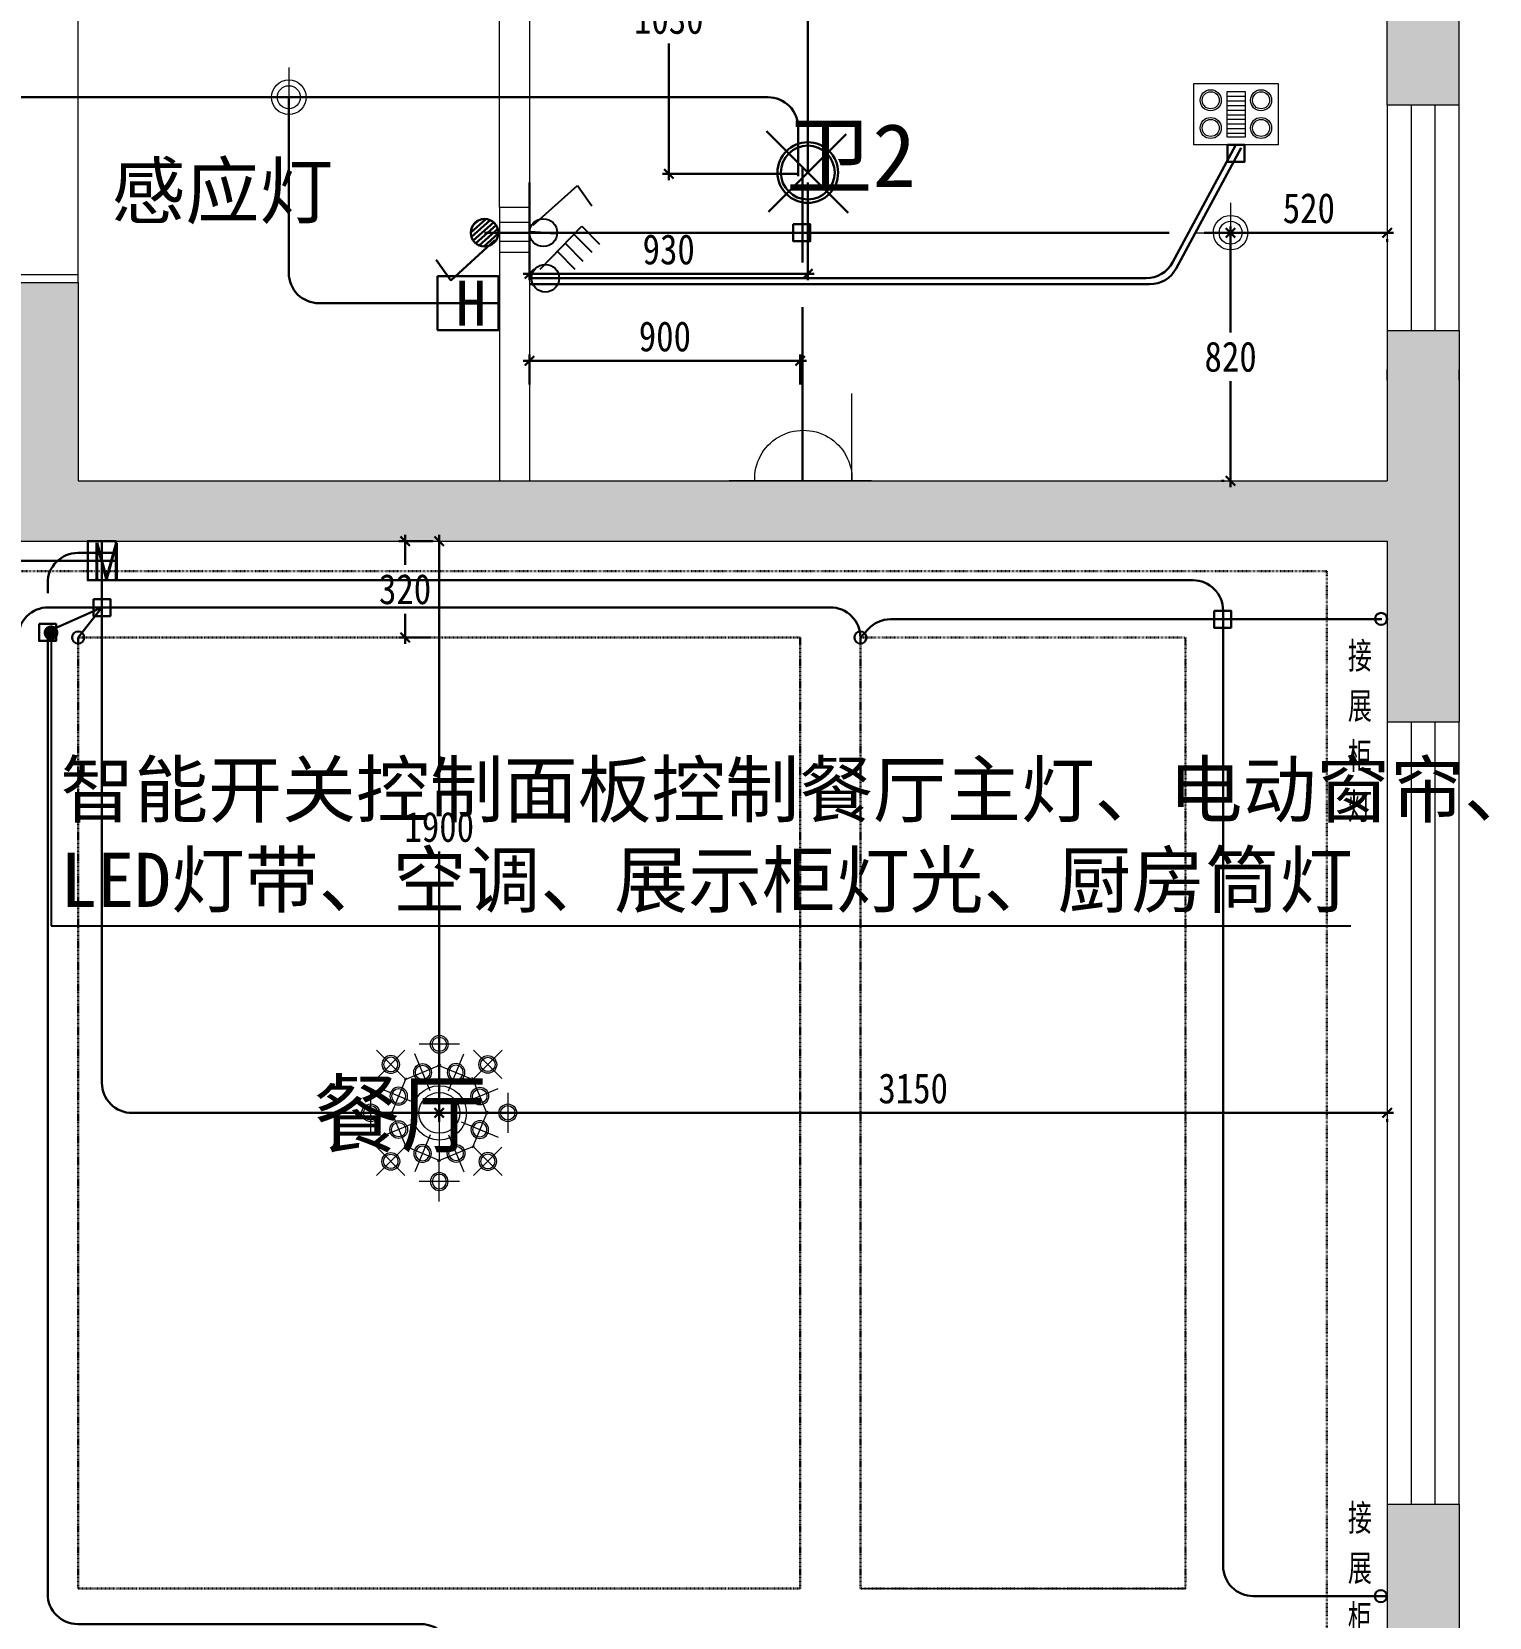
# Model space of a CAD drawing. Header units: millimetres. Extents: x -41640 to 3079702, y -5257903 to 68462.
# Drawn here: x 19728 to 24572, y 39794 to 45063 of the extents above; entities that cross this region are included whole.
import ezdxf

# ---------------------------------------------------------------- set-up
doc = ezdxf.new("R2010")
doc.units = ezdxf.units.MM
doc.header["$LTSCALE"] = 10
for name, pattern in [('ACAD_ISO03W100', [30, 12, -18]), ('ACAD_ISO04W100', [30.5, 24, -3, 0.5, -3]), ('CONTINOUS', [0])]:
    doc.linetypes.add(name, pattern=pattern)
doc.layers.get('0').update_dxf_attribs({"color": 255})
doc.layers.get('Defpoints').update_dxf_attribs({"color": 255})
for name, color, linetype, lineweight in [('1灯位开关布线图', 1, 'Continuous', 30), ('1灯位开关布置图', 5, 'Continuous', 30), ('1灯具', 2, 'Continuous', 30), ('1空调', 3, 'Continuous', 30), ('机电', 3, 'Continuous', 0), ('标注', 250, 'Continuous', 0), ('浅线', 251, 'CONTINOUS', 0), ('灯具', 52, 'Continuous', 0)]:
    doc.layers.add(name, color=color, linetype=linetype, lineweight=lineweight)
for name, color, linetype in [('2323', 4, 'Continuous'), ('A轴线', 82, 'ACAD_ISO04W100'), ('WALL', 255, 'Continuous')]:
    doc.layers.add(name, color=color, linetype=linetype)
doc.layers.add('家具', color=30, linetype='Continuous', lineweight=13, transparency=0.3)
doc.styles.add('(图框)宋体', font='', dxfattribs={"width": 0.8})
doc.styles.add('_THVAC_DIM', font='SIMPLEX', dxfattribs={"width": 0.8, "height": 3.5, "bigfont": 'HZTXT'})
doc.styles.get("Standard").update_dxf_attribs({"font": ''})
doc.styles.add('夏建东', font='', dxfattribs={"width": 0.85})
doc.styles.add('宋体', font='', dxfattribs={"height": 2.5})
doc.styles.add('标注', font='', dxfattribs={"height": 60})
doc.styles.add('邓林', font='simhei.ttf')
doc.styles.get('(图框)宋体').set_extended_font_data('SimSun')
doc.styles.get('Standard').set_extended_font_data('SimSun')
doc.styles.get('夏建东').set_extended_font_data('SimSun')
doc.styles.get('宋体').set_extended_font_data('SimSun')
doc.styles.get('标注').set_extended_font_data('SimSun')
doc.dimstyles.new('g', dxfattribs={"dimtxt": 100, "dimasz": 31, "dimexe": 21, "dimexo": 30, "dimgap": 31, "dimtad": 1, "dimtih": 1, "dimtoh": 1, "dimdec": 0, "dimrnd": 10, "dimdsep": 46, "dimtxsty": '夏建东', "dimblk": 'OBLIQUE', "dimcen": 2.5, "dimdle": 21, "dimclrd": 5, "dimclre": 5, "dimclrt": 5, "dimadec": 0, "dimazin": 0, "dimtfac": 1, "dimtdec": 0, "dimtmove": 2, "dimatfit": 3, "dimldrblk": 'DOT', "dimfxl": 300, "dimlwd": -1, "dimlwe": -1, "dimarcsym": 1})
doc.dimstyles.get("Standard").update_dxf_attribs({"dimtxt": 0.18, "dimasz": 0.18, "dimexe": 0.18, "dimexo": 0.0625, "dimgap": 0.09, "dimtad": 0, "dimtih": 1, "dimtoh": 1, "dimdec": 4, "dimzin": 0, "dimdsep": 46, "dimtxsty": 'Standard', "dimcen": 0.09, "dimadec": 0, "dimazin": 0, "dimtfac": 1, "dimtdec": 4, "dimtofl": 0, "dimtmove": 0, "dimatfit": 3, "dimfxl": 1, "dimtolj": 1, "dimtzin": 0, "dimarcsym": 0})

# ---------------------------------------------------------------- blocks, each defined once
blk = doc.blocks.new('_Oblique')
at = {"color": 0, "linetype": 'ByBlock', "lineweight": -2}
blk.add_line((-0.5, -0.5), (0.5, 0.5), dxfattribs=at)
blk = doc.blocks.new('*D374')
at = {"layer": '1灯位开关布置图', "color": 5}
for p, q in [((21845.4, 45641.4), (21845.4, 45186.6)), ((22275.8, 45620.4), (21824.4, 45620.4)), ((21845.4, 44569.7), (21845.4, 45024.6)), ((22275.8, 44590.7), (21824.4, 44590.7))]:
    blk.add_line(p, q, dxfattribs=at)
at = {"layer": 'Defpoints', "color": 0, "lineweight": 30}
for p in [(21845.4, 45620.4), (22305.8, 45620.4), (22305.8, 44590.7)]:
    blk.add_point(p, dxfattribs=at)
at = {"layer": '1灯位开关布置图', "color": 5, "xscale": 31, "yscale": 31, "zscale": 31}
for p, rotation in [((21845.4, 45620.4), 90), ((21845.4, 44590.7), 270)]:
    blk.add_blockref('_Oblique', p, dxfattribs=dict(at, rotation=rotation))
at = {"layer": '1灯位开关布置图', "color": 5, "insert": (21845.4, 45105.6), "char_height": 100, "attachment_point": 5, "style": '夏建东'}
blk.add_mtext('1030', dxfattribs=at)
blk = doc.blocks.new('_Dot')
at = {"color": 0, "linetype": 'ByBlock', "lineweight": -2}
blk.add_line((-0.5, 0), (-1, 0), dxfattribs=at)
at = {"color": 0, "linetype": 'ByBlock', "const_width": 0.5}
blk.add_lwpolyline([(-0.25, 0, 1), (0.25, 0, 1)], format="xyb", close=True, dxfattribs=at)
blk = doc.blocks.new('*D375')
at = {"layer": '1灯位开关布置图', "color": 5}
for p, q in [((21382.6, 44562.4), (21382.6, 44237.4)), ((22307.6, 44562.4), (22307.6, 44237.4)), ((22328.6, 44258.4), (21361.6, 44258.4))]:
    blk.add_line(p, q, dxfattribs=at)
at = {"layer": 'Defpoints', "color": 0, "lineweight": 30}
for p in [(21382.6, 44592.4), (22307.6, 44592.4), (21382.6, 44258.4)]:
    blk.add_point(p, dxfattribs=at)
at = {"layer": '1灯位开关布置图', "color": 5, "xscale": 31, "yscale": 31, "zscale": 31, "rotation": 180}
blk.add_blockref('_Oblique', (21382.6, 44258.4), dxfattribs=at)
at = {"layer": '1灯位开关布置图', "color": 5, "xscale": 31, "yscale": 31, "zscale": 31}
blk.add_blockref('_Oblique', (22307.6, 44258.4), dxfattribs=at)
at = {"layer": '1灯位开关布置图', "color": 5, "insert": (21845.1, 44339.4), "char_height": 100, "attachment_point": 5, "style": '夏建东'}
blk.add_mtext('930', dxfattribs=at)
blk = doc.blocks.new('*D376')
at = {"layer": '1灯位开关布置图', "color": 5}
for p, q in [((23691.6, 44395.4), (24253.6, 44395.4)), ((23712.6, 44365.4), (23712.6, 44374.4)), ((24232.6, 44365.4), (24232.6, 44374.4))]:
    blk.add_line(p, q, dxfattribs=at)
at = {"layer": 'Defpoints', "color": 0, "lineweight": 30}
for p in [(23712.6, 44395.4), (24232.6, 44395.4), (24232.6, 44395.4)]:
    blk.add_point(p, dxfattribs=at)
at = {"layer": '1灯位开关布置图', "color": 5, "xscale": 31, "yscale": 31, "zscale": 31, "rotation": 180}
blk.add_blockref('_Oblique', (23712.6, 44395.4), dxfattribs=at)
at = {"layer": '1灯位开关布置图', "color": 5, "xscale": 31, "yscale": 31, "zscale": 31}
blk.add_blockref('_Oblique', (24232.6, 44395.4), dxfattribs=at)
at = {"layer": '1灯位开关布置图', "color": 5, "insert": (23972.6, 44476.4), "char_height": 100, "attachment_point": 5, "style": '夏建东'}
blk.add_mtext('520', dxfattribs=at)
blk = doc.blocks.new('*D377')
at = {"layer": '1灯位开关布置图', "color": 5}
for p, q in [((23682.6, 44395.4), (23691.6, 44395.4)), ((23712.6, 44416.4), (23712.6, 44063.9)), ((23712.6, 43549.4), (23712.6, 43901.9)), ((23682.6, 43570.4), (23691.6, 43570.4))]:
    blk.add_line(p, q, dxfattribs=at)
at = {"layer": 'Defpoints', "color": 0, "lineweight": 30}
for p in [(23712.6, 44395.4), (23712.6, 43570.4), (23712.6, 43570.4)]:
    blk.add_point(p, dxfattribs=at)
at = {"layer": '1灯位开关布置图', "color": 5, "xscale": 31, "yscale": 31, "zscale": 31}
for p, rotation in [((23712.6, 44395.4), 90), ((23712.6, 43570.4), 270)]:
    blk.add_blockref('_Oblique', p, dxfattribs=dict(at, rotation=rotation))
at = {"layer": '1灯位开关布置图', "color": 5, "insert": (23712.6, 43982.9), "char_height": 100, "attachment_point": 5, "style": '夏建东'}
blk.add_mtext('820', dxfattribs=at)
blk = doc.blocks.new('*D389')
at = {"layer": '1灯位开关布置图', "color": 5}
for p, q in [((21061.6, 41470.4), (24253.6, 41470.4)), ((21082.6, 41440.4), (21082.6, 41449.4)), ((24232.6, 41440.4), (24232.6, 41449.4))]:
    blk.add_line(p, q, dxfattribs=at)
at = {"layer": 'Defpoints', "color": 0, "lineweight": 30}
for p in [(21082.6, 41470.4, 0), (24232.6, 41470.4), (24232.6, 41470.4)]:
    blk.add_point(p, dxfattribs=at)
at = {"layer": '1灯位开关布置图', "color": 5, "xscale": 31, "yscale": 31, "zscale": 31, "rotation": 180}
blk.add_blockref('_Oblique', (21082.6, 41470.4), dxfattribs=at)
at = {"layer": '1灯位开关布置图', "color": 5, "xscale": 31, "yscale": 31, "zscale": 31}
blk.add_blockref('_Oblique', (24232.6, 41470.4), dxfattribs=at)
at = {"layer": '1灯位开关布置图', "color": 5, "insert": (22657.6, 41551.4), "char_height": 100, "attachment_point": 5, "style": '夏建东'}
blk.add_mtext('3150', dxfattribs=at)
blk = doc.blocks.new('*D203')
at = {"layer": '1灯位开关布置图', "color": 5}
for p, q in [((21052.6, 43370.4), (21061.6, 43370.4)), ((21082.6, 43391.4), (21082.6, 42501.4)), ((21082.6, 41449.4), (21082.6, 42339.4)), ((21052.6, 41470.4), (21061.6, 41470.4))]:
    blk.add_line(p, q, dxfattribs=at)
at = {"layer": 'Defpoints', "color": 0, "lineweight": 30}
for p in [(21082.6, 43370.4), (21082.6, 43370.4), (21082.6, 41470.4, 0)]:
    blk.add_point(p, dxfattribs=at)
at = {"layer": '1灯位开关布置图', "color": 5, "xscale": 31, "yscale": 31, "zscale": 31}
for p, rotation in [((21082.6, 43370.4), 90), ((21082.6, 41470.4), 270)]:
    blk.add_blockref('_Oblique', p, dxfattribs=dict(at, rotation=rotation))
at = {"layer": '1灯位开关布置图', "color": 5, "insert": (21082.6, 42420.4), "char_height": 100, "attachment_point": 5, "style": '夏建东'}
blk.add_mtext('1900', dxfattribs=at)
blk = doc.blocks.new('g')
at = {"layer": '标注', "color": 2, "linetype": 'ByBlock'}
for p, q in [((2651941.9, -3543612.5), (2651941.9, -3543413.8)), ((2652056.8, -3543513.2), (2651827, -3543513.2))]:
    blk.add_line(p, q, dxfattribs=at)
for major_axis, start_param, end_param in [((2.2, 57.4), 0.823782, 7.106967), ((3.2, 38.1), 0.868899, 7.152084)]:
    blk.add_ellipse((2651941.9, -3543513.2), major_axis=major_axis, ratio=1, start_param=start_param, end_param=end_param, dxfattribs=at)
blk = doc.blocks.new('wqdsaaa')
at = {"layer": '灯具', "color": 2, "lineweight": 15}
for p, q in [((920092.9, -839920.4), (920092.9, -839447.6)), ((920092.9, -839690.8), (919802, -839690.8)), ((920092.9, -839855.6), (919802, -839855.6))]:
    blk.add_line(p, q, dxfattribs=at)
blk.add_arc((920086, -839694.1), 161.7, 87.57, 272.43, dxfattribs=at)
blk = doc.blocks.new('*D411')
at = {"layer": '1灯位开关布置图', "color": 5}
for p, q in [((22303.2, 43969.3), (21361.6, 43969.3)), ((21382.6, 43891.3), (21382.6, 43990.3)), ((22282.2, 43891.3), (22282.2, 43990.3))]:
    blk.add_line(p, q, dxfattribs=at)
at = {"layer": 'Defpoints', "color": 0, "lineweight": 30}
for p in [(21382.6, 43969.3), (21382.6, 43861.3), (22282.2, 43861.3)]:
    blk.add_point(p, dxfattribs=at)
at = {"layer": '1灯位开关布置图', "color": 5, "xscale": 31, "yscale": 31, "zscale": 31, "rotation": 180}
blk.add_blockref('_Oblique', (21382.6, 43969.3), dxfattribs=at)
at = {"layer": '1灯位开关布置图', "color": 5, "xscale": 31, "yscale": 31, "zscale": 31}
blk.add_blockref('_Oblique', (22282.2, 43969.3), dxfattribs=at)
at = {"layer": '1灯位开关布置图', "color": 5, "insert": (21832.4, 44050.3), "char_height": 100, "attachment_point": 5, "style": '夏建东'}
blk.add_mtext('900', dxfattribs=at)
blk = doc.blocks.new('A$C10EB1032')
at = {"layer": '家具', "color": 25}
for p, q in [((223, 447), (223, 0)), ((0, 223), (447, 223))]:
    blk.add_line(p, q, dxfattribs=at)
at = {"layer": '家具', "color": 31}
blk.add_circle((223, 223), 98.9, dxfattribs=at)
at = {"layer": '家具', "color": 25}
blk.add_circle((223, 223), 80.2, dxfattribs=at)
blk = doc.blocks.new('A$C4E7736BE')
at = {"layer": '家具', "color": 2}
for p, q in [((594, 919), (594, 268)), ((594, 888), (594, 300)), ((268, 594), (919, 594))]:
    blk.add_line(p, q, dxfattribs=at)
for radius in [182, 137]:
    blk.add_circle((594, 594), radius, dxfattribs=at)
at = {"layer": 'WALL', "color": 2}
for p, xscale, yscale, zscale, rotation in [((460, 1187), 0.6000000000021828, 0.6000000000021828, 0.6000000000021828, 270), ((269, 729), -0.6000000000021593, 0.6000000000003638, 0.6, 315.0000000002456), ((919, 729), 0.6000000000021593, 0.6000000000021593, 0.6000000000021593, 44.99999999975435), ((554, 1040), 0.5999999999912433, 0.5999999999912433, 0.5999999999912433, 202.5000000007611), ((634, 1040), -0.599999999996679, 0.6000000000003638, 0.6, 157.4166606989083), ((147, 634), -0.5999999999981344, 0.6000000000003638, 0.6, 247.5000000008275), ((1040, 634), 0.5999999999981344, 0.5999999999981344, 0.5999999999981344, 112.4999999991724), ((0, 728), 0.6000000000021828, 0.6000000000021828, 0.6000000000021828, 270), ((147, 554), 0.5999999999981344, 0.5999999999981344, 0.5999999999981344, 292.4999999991726), ((1040, 554), -0.5999999999981344, 0.6000000000003638, 0.6, 67.5000000008275), ((919, 728), 0.6000000000021828, 0.6000000000021828, 0.6000000000021828, 270), ((269, 458), 0.6000000000021593, 0.6000000000021593, 0.6000000000021593, 224.9999999997544), ((554, 147), -0.5999999999926356, 0.6000000000003638, 0.6, 337.4999999989179), ((634, 147), 0.5999999999926356, 0.5999999999926356, 0.5999999999926356, 22.50000000108208), ((919, 458), -0.6000000000021593, 0.6000000000003638, 0.6, 135.0000000002456), ((460, 0), -0.6000000000021828, 0.6000000000003638, 0.6, 270)]:
    blk.add_blockref('A$C10EB1032', p, dxfattribs=dict(at, xscale=xscale, yscale=yscale, zscale=zscale, rotation=rotation))
blk = doc.blocks.new('DOT')
at = {"color": 0, "linetype": 'ByBlock'}
blk.add_line((-0.35, 0), (-1, 0), dxfattribs=at)
at = {"color": 0, "linetype": 'ByBlock', "const_width": 0.35}
blk.add_lwpolyline([(-0.175, 0, 1), (0.175, 0, 1)], format="xyb", close=True, dxfattribs=at)
blk = doc.blocks.new('单联开关')
at = {"layer": '1灯位开关布线图', "ltscale": 20}
h = blk.add_hatch(dxfattribs=at)
h.set_pattern_fill('ANSI31', scale=74.1312, style=0)
h.set_pattern_definition([(45, (21613.222, 82357.129), (-6.5523343, 6.5523343), [])])
h.paths.add_polyline_path([(88461.9, 78148.4, 1), (88395.2, 78148.4, 1)])
at = {"layer": '1灯位开关布线图', "color": 7}
for p, q in [((88402.4, 78164.9), (88502.9, 78268.3)), ((88502.9, 78268.3), (88541.3, 78221))]:
    blk.add_line(p, q, dxfattribs=at)
blk.add_circle((88428.5, 78148.4), 33.4, dxfattribs=at)
blk = doc.blocks.new('单联防水')
at = {"layer": '2323', "color": 0}
for p, q in [((88188.8, 78164.9), (88289.4, 78268.3)), ((88289.4, 78268.3), (88327.8, 78221))]:
    blk.add_line(p, q, dxfattribs=at)
blk.add_circle((88215, 78148.4), 33.4, dxfattribs=at)
at = {"layer": 'A轴线', "color": 0, "linetype": 'ByBlock'}
for p, q in [((88248.4, 78148.4), (88181.6, 78148.4)), ((88215, 78148.4), (88248.4, 78148.4))]:
    blk.add_line(p, q, dxfattribs=at)
blk = doc.blocks.new('*D654')
at = {"layer": '1灯位开关布置图', "color": 5}
for p, q in [((21052.6, 43370.4), (20947.9, 43370.4)), ((20968.9, 43391.4), (20968.9, 43291.4)), ((20968.9, 43029.4), (20968.9, 43129.4)), ((21052.6, 43050.4), (20947.9, 43050.4))]:
    blk.add_line(p, q, dxfattribs=at)
at = {"layer": 'Defpoints', "color": 0, "linetype": 'Continuous', "lineweight": 30}
for p in [(20968.9, 43370.4), (21082.6, 43370.4), (21082.6, 43050.4, 0)]:
    blk.add_point(p, dxfattribs=at)
at = {"layer": '1灯位开关布置图', "color": 5, "linetype": 'Continuous', "xscale": 31, "yscale": 31, "zscale": 31}
for p, rotation in [((20968.9, 43370.4), 90), ((20968.9, 43050.4), 270)]:
    blk.add_blockref('_Oblique', p, dxfattribs=dict(at, rotation=rotation))
at = {"layer": '1灯位开关布置图', "color": 5, "linetype": 'Continuous', "lineweight": 30, "insert": (20968.9, 43210.4), "char_height": 100, "attachment_point": 5, "style": '夏建东'}
blk.add_mtext('320', dxfattribs=at)
blk = doc.blocks.new('浴霸')
at = {"layer": '灯具', "lineweight": 15}
for p, q in [((627907.1, 218501, -4355.3), (627907.1, 218697.1, -4355.3)), ((627907.1, 218697.1, -4355.3), (628176.7, 218697.1, -4355.3)), ((628013.8, 218670.9, -4355.3), (628072, 218670.9, -4355.3)), ((628013.8, 218525.2, -4355.3), (628013.8, 218670.9, -4355.3)), ((628072, 218670.9, -4355.3), (628072, 218525.2, -4355.3)), ((628176.7, 218697.1, -4355.3), (628176.7, 218501, -4355.3)), ((628013.8, 218656.2, -4355.3), (628072, 218656.2, -4355.3)), ((628013.8, 218641.5, -4355.3), (628072, 218641.5, -4355.3)), ((628013.8, 218626.8, -4355.3), (628072, 218626.8, -4355.3)), ((628013.8, 218612.1, -4355.3), (628072, 218612.1, -4355.3)), ((628013.8, 218597.3, -4355.3), (628072, 218597.3, -4355.3)), ((628013.8, 218582.6, -4355.3), (628072, 218582.6, -4355.3)), ((628013.8, 218567.9, -4355.3), (628072, 218567.9, -4355.3)), ((628013.8, 218553.2, -4355.3), (628072, 218553.2, -4355.3)), ((628013.8, 218538.5, -4355.3), (628072, 218538.5, -4355.3)), ((628072, 218525.2, -4355.3), (628013.8, 218525.2, -4355.3)), ((628176.7, 218501, -4355.3), (627907.1, 218501, -4355.3))]:
    blk.add_line(p, q, dxfattribs=at)
for centre, radius in [((627961.4, 218643.3, -4355.3), 33.6), ((627961.4, 218643.3, -4355.3), 27.2), ((628122.4, 218643.3, -4355.3), 33.6), ((628122.4, 218643.3, -4355.3), 27.2), ((627961.4, 218554.8, -4355.3), 33.6), ((627961.4, 218554.8, -4355.3), 27.2), ((628122.4, 218554.8, -4355.3), 33.6), ((628122.4, 218554.8, -4355.3), 27.2)]:
    blk.add_circle(centre, radius, dxfattribs=at)
blk = doc.blocks.new('四联防水')
at = {"layer": '2323', "color": 0}
for p, q in [((88184.4, 77381.5), (88284.9, 77485)), ((88266, 77465.5), (88309.1, 77422)), ((88284.9, 77485), (88327.7, 77441.4)), ((88226.6, 77423.7), (88268.5, 77381.4)), ((88244.9, 77443.8), (88287.2, 77400.9))]:
    blk.add_line(p, q, dxfattribs=at)
blk.add_circle((88196.8, 77359.3), 33.4, dxfattribs=at)
at = {"layer": 'A轴线', "color": 0, "linetype": 'ByBlock'}
for p, q in [((88230.1, 77359.3), (88163.4, 77359.3)), ((88196.8, 77359.3), (88230.1, 77359.3))]:
    blk.add_line(p, q, dxfattribs=at)

msp = doc.modelspace()

# ---------------------------------------------------------------- hatches: boundary and pattern name
at = {"layer": '浅线'}
for points in [[(24472.6, 46120.4), (24232.6, 46120.4), (24232.6, 44820.4), (24472.6, 44820.4)], [(24232.6, 43370.4), (24232.6, 42770.4), (24472.6, 42770.4), (24472.6, 44070.4), (24232.6, 44070.4), (24232.6, 43570.4), (19882.6, 43570.4), (19882.6, 44230.4), (19682.6, 44230.4), (19682.6, 43370.4)], [(24472.6, 40170.4), (24232.6, 40170.4), (24232.6, 39314.4), (24232.6, 39270.4), (24472.6, 39270.4), (24472.6, 39590.4)]]:
    msp.add_hatch(color=256, dxfattribs=at).paths.add_polyline_path(points)
h = msp.add_hatch(dxfattribs=at)
h.set_pattern_fill('ANSI31', color=256, scale=20, angle=135, style=0)
h.set_pattern_definition([(180, (-3246102.35, 3453682.334), (-1e-14, -63.5), [])])
h.paths.add_polyline_path([(21382.6, 44480.4), (21282.6, 44480.4), (21282.6, 44330.4), (21382.6, 44330.4)])

# ---------------------------------------------------------------- linework, layer by layer
at = {"layer": '1灯位开关布线图', "color": 6, "linetype": 'Continuous', "lineweight": 30}
for points in [[(22307.6, 44595.4), (22307.6, 47328.9, 0.198912), (22278.3, 47399.6), (22105.6, 47572.2)], [(20582.6, 44845.4), (19084.4, 44845.4, 0.414214), (18984.4, 44745.4), (18984.4, 44698.6)], [(20582.6, 44845.4), (22175.3, 44845.4, -0.414214), (22275.3, 44745.4), (22275.3, 44583.4)], [(23687.7, 43110.8), (22581.9, 43110.8, 0.208686), (22508.6, 43078.8), (22482.3, 43050.4)]]:
    msp.add_lwpolyline(points, format="xyb", dxfattribs=at)
at = {"layer": '1灯位开关布线图', "linetype": 'Continuous', "lineweight": 30}
for points in [[(21279.7, 44161.3), (20682.6, 44161.3, -0.414214), (20582.6, 44261.3), (20582.6, 44845.4)], [(21382.6, 44244.1), (23431.6, 44244.1, 0.275875), (23519.6, 44296.7), (23730.1, 44687.4)], [(21382.6, 44224.1), (23443.5, 44224.1, 0.275875), (23531.6, 44276.7), (23747.7, 44677.9)], [(19781.1, 43197.9), (19781.1, 43231.2, -0.414214), (19881.1, 43331.2), (20008, 43331.2)], [(24232.6, 39864.7), (23787.7, 39864.7, -0.414214), (23687.7, 39964.7), (23687.7, 43140.4, 0.414214), (23587.7, 43240.4), (19914.5, 43240.4)], [(19682.8, 43050.4), (19682.8, 43050.4, -0.414214), (19782.8, 43150.4), (22382.3, 43150.4, -0.414214), (22482.3, 43050.4), (22482.3, 43050.4)], [(21122.6, 39190.5), (21122.6, 39671.7, 0.414214), (21022.6, 39771.7), (19881.1, 39771.7, -0.414214), (19781.1, 39871.7), (19781.1, 43070.6)]]:
    msp.add_lwpolyline(points, format="xyb", dxfattribs=at)
for points in [[(23701.8, 44687.4), (23758.4, 44687.4), (23758.4, 44630.8), (23701.8, 44630.8)], [(22259, 44423.7), (22315.6, 44423.7), (22315.6, 44367.1), (22259, 44367.1)], [(19933, 43177.8), (19989.6, 43177.8), (19989.6, 43121.2), (19933, 43121.2)], [(23657.5, 43139.1), (23714.1, 43139.1), (23714.1, 43082.5), (23657.5, 43082.5)], [(19752.8, 43095.2), (19809.3, 43095.2), (19809.3, 43038.7), (19752.8, 43038.7)]]:
    msp.add_lwpolyline(points, close=True, dxfattribs=at)
for points in [[(22289.2, 44296.1), (22289.2, 44613.7)], [(23507.9, 44395.4), (21233, 44395.4)], [(23712.6, 44395.4), (23624.7, 44395.4)], [(22289.2, 43570.4), (22289.2, 44148.5)], [(23687.7, 43110.8), (24214.8, 43110.8)]]:
    msp.add_lwpolyline(points, dxfattribs=at)
at = {"layer": '1灯位开关布线图', "lineweight": 30}
msp.add_lwpolyline([(21077, 44250.7), (21279.7, 44250.7), (21279.7, 44071.8), (21077, 44071.8), (21077, 44250.7)], dxfattribs=at)
at = {"layer": '1灯位开关布线图', "linetype": 'Continuous', "lineweight": 30, "elevation": 0}
msp.add_lwpolyline([(21082.6, 41470.4), (20061.3, 41470.4, -0.414214), (19961.3, 41570.4), (19961.3, 43370.4)], format="xyb", dxfattribs=at)
at = {"layer": '1灯位开关布线图', "color": 6, "linetype": 'Continuous', "lineweight": 30}
msp.add_lwpolyline([(19781.1, 43070.6), (19961.3, 43150.3)], dxfattribs=at)
at = {"layer": '1灯位开关布线图', "linetype": 'Continuous', "lineweight": 30, "elevation": 0}
msp.add_lwpolyline([(19882.6, 43050.4), (19961.4, 43150.4)], dxfattribs=at)
at = {"layer": '1灯位开关布线图', "linetype": 'Continuous', "lineweight": 30}
for centre in [(24212.6, 43112.1), (19882.6, 43050.4, 0), (22482.3, 43050.4), (24211.7, 39864.7)]:
    msp.add_circle(centre, 20, dxfattribs=at)
at = {"layer": '1灯具', "linetype": 'ByBlock'}
for p, q in [((22170.1, 44732.5), (22441.3, 44462)), ((22435.1, 44722.9), (22176.5, 44464.5))]:
    msp.add_line(p, q, dxfattribs=at)
at = {"layer": '1灯具', "linetype": 'ACAD_ISO03W100', "ltscale": 0.015}
msp.add_line((22482.3, 43050.4), (22482.3, 39890.4), dxfattribs=at)
for points in [[(3182.3, 44270.4), (12482.6, 44270.4), (12482.6, 42770.4), (13082.6, 42770.4), (13082.6, 43070.4), (17782.6, 43070.4), (17782.6, 42770.4), (18382.6, 42770.4), (18382.6, 43270.4), (24032.6, 43270.4), (24032.6, 37240.4), (20572.6, 37240.4), (20572.6, 39670.4), (18382.6, 39670.4), (18382.6, 40170.4), (17782.6, 40170.4), (17782.6, 38540.4), (16082.6, 38540.4), (16082.6, 39870.4), (13082.6, 39870.4), (13082.6, 40170.4), (12482.6, 40170.4), (12482.6, 38670.4), (3182.3, 38670.4)], [(22482.3, 43050.4), (23562.5, 43050.4), (23562.5, 39890.4), (22482.3, 39890.4)]]:
    msp.add_lwpolyline(points, close=True, dxfattribs=at)
at = {"layer": '1灯具', "linetype": 'ACAD_ISO03W100', "ltscale": 0.015, "elevation": 0}
for points in [[(22282.5, 39890.4), (22282.5, 43050.4), (19882.6, 43050.4), (19882.6, 39890.4)], [(19882.6, 43050.4), (22282.5, 43050.4), (22282.5, 39890.4), (19882.6, 39890.4)]]:
    msp.add_lwpolyline(points, close=True, dxfattribs=at)
at = {"layer": '1灯具', "linetype": 'ByBlock'}
for radius in [100.8, 89.6]:
    msp.add_circle((22307.4, 44595.3), radius, dxfattribs=at)
at = {"layer": '1空调', "linetype": 'Continuous', "lineweight": 30}
msp.add_lwpolyline([(20008, 43305.4), (18553.9, 43305.4, 0.414214), (18453.9, 43205.4), (18453.9, 42623.4), (18453.9, 42071, -0.414214), (18353.9, 41971), (18270.1, 41971)], format="xyb", dxfattribs=at)
at = {"layer": '机电', "color": 0, "linetype": 'Continuous', "lineweight": 30}
msp.add_lwpolyline([(20008, 43240.4), (19914.5, 43240.4), (19914.5, 43370.4), (20008, 43370.4)], close=True, dxfattribs=at)
at = {"layer": '浅线'}
for p, q in [((24232.6, 44820.4), (24232.6, 46120.4)), ((24472.6, 44820.4), (24472.6, 46120.4)), ((24232.6, 44820.4), (24472.6, 44820.4)), ((21282.6, 44480.4), (21282.6, 43570.4)), ((21282.6, 44480.4), (21382.6, 44480.4)), ((21382.6, 44480.4), (21382.6, 43570.4)), ((19682.6, 44230.4), (19882.6, 44230.4)), ((19882.6, 44230.4), (19882.6, 43570.4)), ((24232.6, 44070.4), (24472.6, 44070.4)), ((24232.6, 44070.4), (24232.6, 43570.4)), ((24472.6, 44070.4), (24472.6, 42770.4)), ((24232.6, 43905.4), (24232.6, 43940.4)), ((24472.6, 43905.4), (24472.6, 43940.4)), ((19882.6, 43570.4), (24232.6, 43570.4)), ((19520.1, 43370.4), (24232.6, 43370.4)), ((24232.6, 43370.4), (24232.6, 42770.4)), ((24232.6, 42770.4), (24472.6, 42770.4)), ((24232.6, 40170.4), (24232.6, 39314.4)), ((24472.6, 40170.4), (24472.6, 39314.4))]:
    msp.add_line(p, q, dxfattribs=at)
at = {"layer": '浅线', "ltscale": 0.5}
for p, q in [((24232.6, 44820.4), (24232.6, 44070.4)), ((24312.6, 44820.4), (24312.6, 44070.4)), ((24392.6, 44070.4), (24392.6, 44820.4)), ((24472.6, 44070.4), (24472.6, 44820.4)), ((24232.6, 42770.4), (24232.6, 40170.4)), ((24312.6, 42770.4), (24312.6, 40170.4)), ((24392.6, 40170.4), (24392.6, 42770.4)), ((24472.6, 40170.4), (24472.6, 42770.4)), ((24232.6, 40170.4), (24472.6, 40170.4))]:
    msp.add_line(p, q, dxfattribs=at)
at = {"layer": '浅线', "linetype": 'ACAD_ISO03W100', "ltscale": 0.015}
for p, q in [((23562.5, 39890.4), (23562.5, 43050.4)), ((23562.5, 43050.4), (23562.5, 39890.4)), ((22482.3, 39890.4), (23562.5, 39890.4))]:
    msp.add_line(p, q, dxfattribs=at)
at = {"layer": '浅线', "ltscale": 0.5}
for points in [[(21282.6, 44480.4), (21282.6, 45330.4)], [(21382.6, 45330.4), (21382.6, 44480.4)], [(19882.6, 44255.4), (19882.6, 45155.4)], [(21282.6, 44330.4), (21382.6, 44330.4)]]:
    msp.add_lwpolyline(points, dxfattribs=at)
at = {"layer": '浅线'}
msp.add_lwpolyline([(19882.6, 44230.4), (19882.6, 44255.4), (19682.6, 44255.4), (19682.6, 44230.4)], dxfattribs=at)

# ---------------------------------------------------------------- block references
at = {"layer": '1灯位开关布线图', "color": 7, "zscale": 1.374053990399716}
for name, p, xscale, yscale, rotation in [('单联防水', (-106915.6, -54350), 1.374053990478252, 1.374053990467975, 356.0367371868601), ('单联开关', (149062.4, 144163.8), 1.374053990474409, 1.374053990468898, 176.5028615004971)]:
    msp.add_blockref(name, p, dxfattribs=dict(at, xscale=xscale, yscale=yscale, rotation=rotation))
at = {"layer": '1灯位开关布线图', "color": 7, "xscale": 1.374053990468383, "yscale": 1.374053990468383, "zscale": 1.374053990399716}
msp.add_blockref('四联防水', (-99752.2, -62051.7), dxfattribs=at)
at = {"layer": '1灯具', "rotation": 180}
for p in [(2672524.5, -3498667.7), (2675654.5, -3499117.7)]:
    msp.add_blockref('g', p, dxfattribs=at)
at = {"layer": '1灯具', "color": 7, "xscale": 1.040000000037253, "yscale": 1.040000000037253, "zscale": 1.040000000013976}
msp.add_blockref('浴霸', (-629433.5, -182553.6, 4529.5), dxfattribs=at)
at = {"layer": '1灯具', "color": 0, "xscale": -1, "rotation": 90}
msp.add_blockref('wqdsaaa', (-817401.6, 963663.3), dxfattribs=at)
at = {"layer": '1灯具', "xscale": 0.4959982191212475, "yscale": 0.4959982186555862, "zscale": 0.4959982190048322}
msp.add_blockref('A$C4E7736BE', (20788.1, 41176, 0), dxfattribs=at)

# ---------------------------------------------------------------- texts
at = {"layer": '1灯位开关布线图', "lineweight": 30, "insert": (21136.7, 44236.1), "char_height": 150, "attachment_point": 1, "style": '标注'}
msp.add_mtext_dynamic_manual_height_columns('{\\fSimSun|b0|i0|c134|p2;H}', width=538.3, gutter_width=17.5, heights=[0], dxfattribs=at)
at = {"layer": '1灯位开关布线图', "linetype": 'Continuous', "lineweight": 30, "char_height": 100, "width": 110.612, "attachment_point": 1, "style": '_THVAC_DIM'}
for insert in [(24102.3, 43036.5), (24102.3, 40171.5)]:
    msp.add_mtext('接展柜灯', dxfattribs=dict(at, insert=insert))
at = {"layer": '1灯具', "char_height": 180, "attachment_point": 7, "style": '宋体'}
for s, insert, width in [('{\\C45;感应灯}', (19993.5, 44423), 2101.718), ('{\\C45;智能开关控制面板控制餐厅主灯、电动窗帘、LED灯带、空调、展示柜灯光、厨房筒灯}', (19823.6, 42135.1), 5020.803)]:
    msp.add_mtext(s, dxfattribs=dict(at, insert=insert, width=width))
at = {"layer": '机电', "color": 0, "linetype": 'Continuous', "lineweight": 30, "insert": (19927.5, 43365.2), "char_height": 120, "width": 101.353, "attachment_point": 1, "style": '_THVAC_DIM'}
msp.add_mtext('M', dxfattribs=at)
at = {"layer": '浅线', "linetype": 'ByBlock', "style": '邓林'}
msp.add_text('餐厅', height=211.2, dxfattribs=at).set_placement((20664.6, 41361.2, 0))
at = {"layer": '浅线', "linetype": 'ByBlock', "insert": (22234.2, 44758.2, 0), "char_height": 211.2, "width": 1868.847, "attachment_point": 1, "style": '邓林'}
msp.add_mtext('卫2', dxfattribs=at)

# ---------------------------------------------------------------- dimensions: what is measured, and where the dimension line sits
at = {"layer": '1灯位开关布置图', "color": 250}
for base, p1, p2, picture, middle in [((21845.4, 45620.4), (22305.8, 44590.7), (22305.8, 45620.4), '*D374', (21845.4, 45105.6)), ((23712.6, 43570.4), (23712.6, 44395.4), (23712.6, 43570.4), '*D377', (23712.6, 43982.9)), ((21082.6, 43370.4), (21082.6, 41470.4, 0), (21082.6, 43370.4), '*D203', (21082.6, 42420.4))]:
    dim = msp.add_linear_dim(base=base, p1=p1, p2=p2, angle=90, dimstyle='g', dxfattribs=at)
    dim.commit()
    dim.dimension.update_dxf_attribs({"geometry": picture, "text_midpoint": middle})
for base, p1, p2, picture, middle in [((21382.6, 44258.4), (22307.6, 44592.4), (21382.6, 44592.4), '*D375', (21845.1, 44339.4)), ((24232.6, 44395.4), (23712.6, 44395.4), (24232.6, 44395.4), '*D376', (23972.6, 44476.4)), ((21382.6, 43969.3), (22282.2, 43861.3), (21382.6, 43861.3), '*D411', (21832.4, 44050.3)), ((24232.6, 41470.4), (21082.6, 41470.4, 0), (24232.6, 41470.4), '*D389', (22657.6, 41551.4))]:
    dim = msp.add_linear_dim(base=base, p1=p1, p2=p2, dimstyle='g', dxfattribs=at)
    dim.commit()
    dim.dimension.update_dxf_attribs({"geometry": picture, "text_midpoint": middle})
at = {"layer": '1灯位开关布置图', "linetype": 'Continuous', "lineweight": 30}
dim = msp.add_linear_dim(base=(20968.9, 43370.4), p1=(21082.6, 43050.4, 0), p2=(21082.6, 43370.4), angle=90, dimstyle='g', override={"dimfxlon": 1}, dxfattribs=at)
dim.commit()
dim.dimension.update_dxf_attribs({"geometry": '*D654', "text_midpoint": (20968.9, 43210.4)})

# ---------------------------------------------------------------- leaders
at = {"layer": '1灯位开关布线图', "color": 250}
msp.add_leader([(19792.4, 43065.8), (19792.4, 42092.6), (24111.6, 42092.6)], dimstyle='Standard', override={"dimtxt": 150, "dimasz": 70, "dimexe": 30, "dimexo": 30, "dimgap": 20, "dimtih": 0, "dimtoh": 0, "dimdec": 0, "dimzin": 8, "dimdsep": 44, "dimtxsty": '(图框)宋体', "dimcen": 0.6, "dimdle": 30, "dimclrd": 250, "dimclre": 250, "dimclrt": 45, "dimtdec": 0, "dimtofl": 1, "dimtmove": 1, "dimldrblk": 'DOT', "dimfxl": 10, "dimfxlon": 1, "dimtfill": 1, "dimtolj": 0, "dimtzin": 8, "dimarcsym": 1}, dxfattribs=at)

doc.saveas('drawing.dxf')
